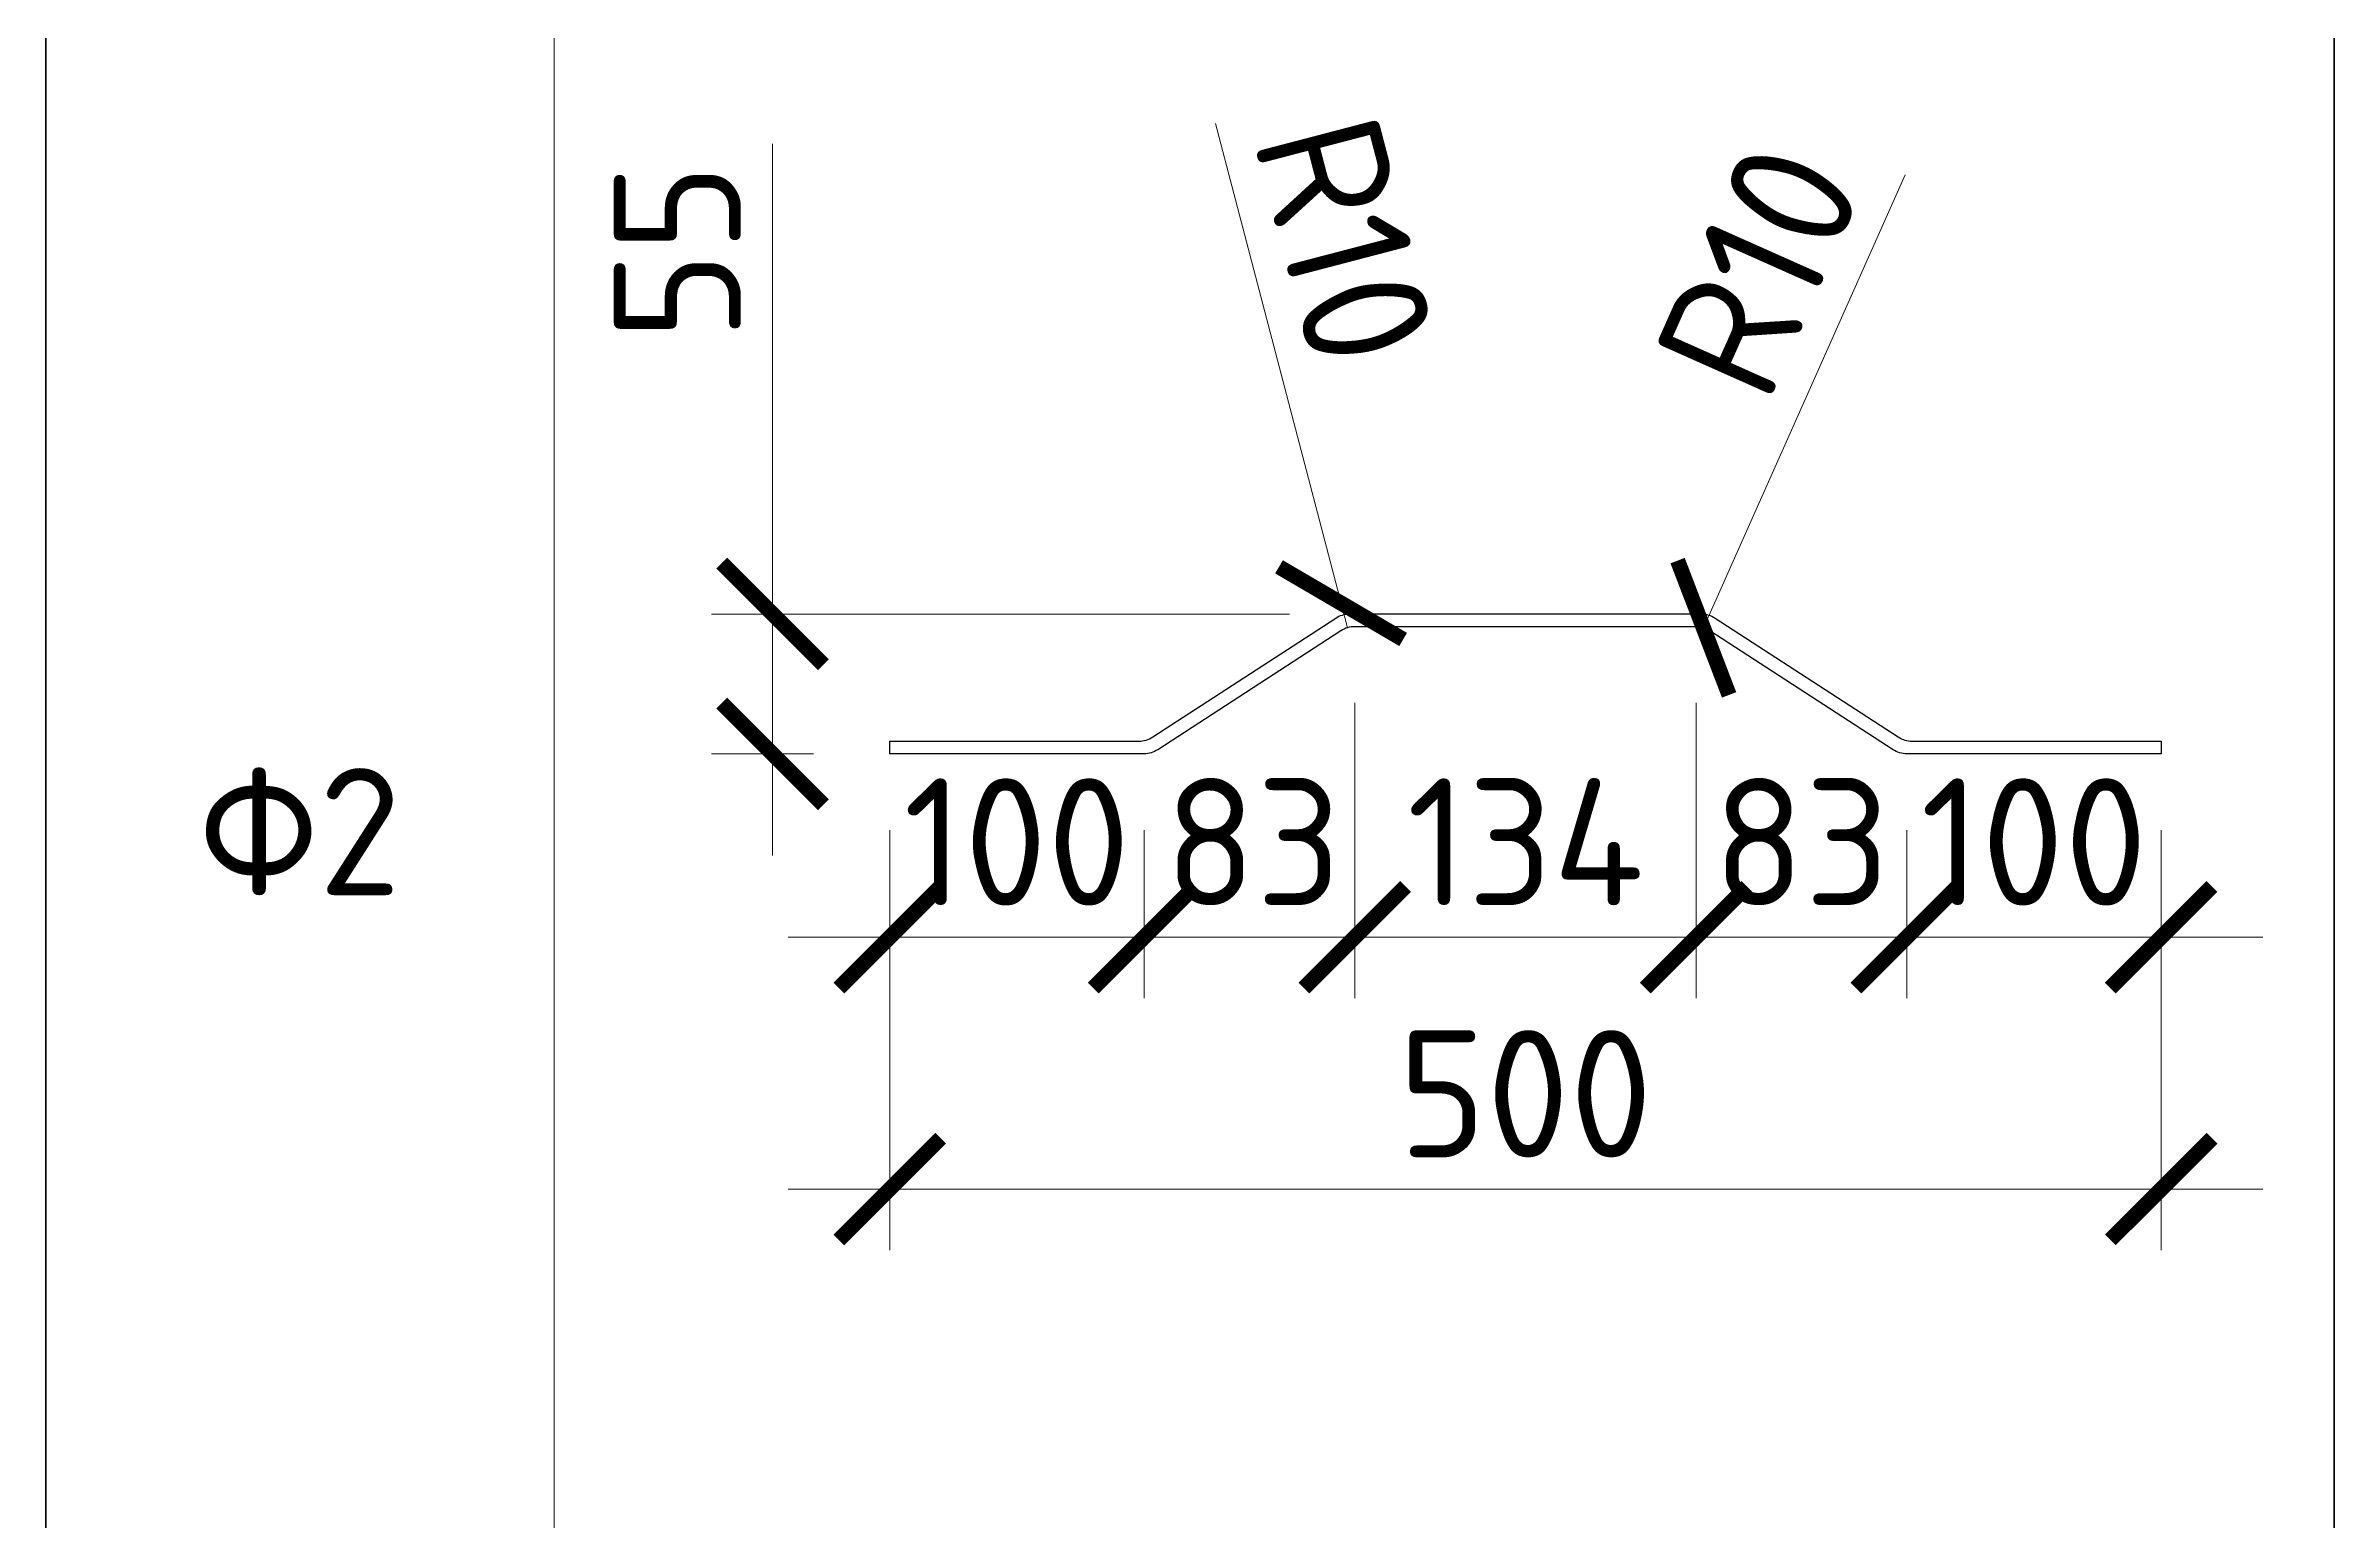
# Model space of a CAD drawing. Header units: millimetres. Extents: x -65574 to 111613, y -106550 to -50518.
# Drawn here: x 110592 to 111492, y -71926 to -71346 of the extents above; entities that cross this region are included whole.
import ezdxf

# ---------------------------------------------------------------- set-up
doc = ezdxf.new("R2010")
doc.units = ezdxf.units.MM
doc.layers.get('Defpoints').update_dxf_attribs({"color": 6})
doc.styles.add('GOST-2.304_Type-B', font='GOST Common.ttf')
doc.dimstyles.new('УРСТ', dxfattribs={"dimtxt": 2.5, "dimasz": 2, "dimexe": 1.2, "dimexo": 1.5, "dimtad": 1, "dimdec": 0, "dimrnd": 1, "dimtxsty": 'GOST-2.304_Type-B', "dimblk": 'ARCHTICK', "dimcen": 2, "dimdle": 2, "dimazin": 3, "dimtfac": 1, "dimtdec": 0, "dimtmove": 1, "dimatfit": 0, "dimldrblk": 'NONE', "dimlwd": 15, "dimlwe": 15, "dimarcsym": 0})

# ---------------------------------------------------------------- blocks, each defined once
blk = doc.blocks.new('*T36')
at = {"color": 7, "lineweight": 50, "transparency": 16777216}
for p, q in [((0, 0), (900, 0)), ((0, 0), (0, -6910)), ((900, 0), (900, -6910)), ((0, -6910), (900, -6910))]:
    blk.add_line(p, q, dxfattribs=at)
at = {"color": 7, "lineweight": 20, "transparency": 16777216}
for p, q in [((200, 0), (200, -6910)), ((0, -150), (900, -150)), ((0, -950), (900, -950)), ((0, -1750), (900, -1750)), ((0, -2750), (900, -2750)), ((0, -3550), (900, -3550)), ((200, -4350), (900, -4350)), ((0, -4990), (900, -4990))]:
    blk.add_line(p, q, dxfattribs=at)
at = {"color": 0, "lineweight": -2, "transparency": 16777216}
blk.add_line((0, -4350), (200, -4350), dxfattribs=at)
at = {"color": 7, "lineweight": 15, "transparency": 16777216}
blk.add_line((0, -5630), (900, -5630), dxfattribs=at)
at = {"color": 7, "lineweight": -2, "transparency": 16777216}
blk.add_line((0, -6270), (900, -6270), dxfattribs=at)
at = {"transparency": 16777216, "attachment_point": 5, "style": 'GOST-2.304_Type-B'}
for s, insert, char_height, width in [('Поз.', (100, -75), 50, 199.4), ('{\\H20x;Эскиз}', (550, -75), 2.5, 699.4), ('{\\H0.28571x;11}', (100, -550), 175, 199.4), ('12', (100, -1350), 50, 199.4), ('{\\H0.28571x;13}', (100, -2250), 175, 199.4), ('14', (100, -3150), 50, 199.4), ('{\\H0.28571x;15}', (100, -3950), 175, 199.4), ('Ф1', (100, -4670), 50, 199.4), ('Ф2', (100, -5310), 50, 199.4), ('Ф3', (100, -5950), 50, 199.4), ('Ф4', (100, -6590), 50, 199.4)]:
    blk.add_mtext(s, dxfattribs=dict(at, insert=insert, char_height=char_height, width=width))
blk = doc.blocks.new('_ArchTick')
at = {"color": 0, "linetype": 'ByBlock', "const_width": 0.15}
blk.add_lwpolyline([(-0.5, -0.5), (0.5, 0.5)], dxfattribs=at)
blk = doc.blocks.new('*D48')
at = {"color": 0, "lineweight": 15, "transparency": 16777216}
for p, q in [((110924.36, -71654.29), (110924.36, -71720.44)), ((111024.35, -71654.29), (111024.35, -71720.44)), ((110884.36, -71696.44), (111064.35, -71696.44))]:
    blk.add_line(p, q, dxfattribs=at)
at = {"layer": 'Defpoints', "color": 0, "lineweight": -2, "transparency": 16777216}
for p in [(110924.36, -71624.29), (111024.35, -71624.29), (111024.35, -71696.44)]:
    blk.add_point(p, dxfattribs=at)
at = {"color": 0, "lineweight": 15, "transparency": 16777216, "xscale": 40, "yscale": 40, "zscale": 40, "rotation": 180}
blk.add_blockref('_ArchTick', (110924.36, -71696.44), dxfattribs=at)
at = {"color": 0, "lineweight": 15, "transparency": 16777216, "xscale": 40, "yscale": 40, "zscale": 40}
blk.add_blockref('_ArchTick', (111024.35, -71696.44), dxfattribs=at)
at = {"color": 0, "lineweight": 15, "transparency": 16777216, "insert": (110974.36, -71658.94), "char_height": 50, "attachment_point": 5, "style": 'GOST-2.304_Type-B'}
blk.add_mtext('\\A1;100', dxfattribs=at)
blk = doc.blocks.new('_None')
blk = doc.blocks.new('*D49')
at = {"color": 0, "lineweight": 15, "transparency": 16777216}
for p, q in [((111107.22, -71604.29), (111107.22, -71720.44)), ((111024.35, -71654.29), (111024.35, -71720.44)), ((110984.35, -71696.44), (111147.22, -71696.44))]:
    blk.add_line(p, q, dxfattribs=at)
at = {"layer": 'Defpoints', "color": 0, "lineweight": -2, "transparency": 16777216}
for p in [(111107.22, -71574.29), (111024.35, -71624.29), (111107.22, -71696.44)]:
    blk.add_point(p, dxfattribs=at)
at = {"color": 0, "lineweight": 15, "transparency": 16777216, "xscale": 40, "yscale": 40, "zscale": 40, "rotation": 180}
blk.add_blockref('_ArchTick', (111024.35, -71696.44), dxfattribs=at)
at = {"color": 0, "lineweight": 15, "transparency": 16777216, "xscale": 40, "yscale": 40, "zscale": 40}
blk.add_blockref('_ArchTick', (111107.22, -71696.44), dxfattribs=at)
at = {"color": 0, "lineweight": 15, "transparency": 16777216, "insert": (111067.22, -71658.94), "char_height": 50, "attachment_point": 5, "style": 'GOST-2.304_Type-B'}
blk.add_mtext('\\A1;83', dxfattribs=at)
blk = doc.blocks.new('*D50')
at = {"color": 0, "lineweight": 15, "transparency": 16777216}
for p, q in [((111107.22, -71604.29), (111107.22, -71720.44)), ((111241.49, -71604.29), (111241.49, -71720.44)), ((111067.22, -71696.44), (111281.49, -71696.44))]:
    blk.add_line(p, q, dxfattribs=at)
at = {"layer": 'Defpoints', "color": 0, "lineweight": -2, "transparency": 16777216}
for p in [(111107.22, -71574.29), (111241.49, -71574.29), (111241.49, -71696.44)]:
    blk.add_point(p, dxfattribs=at)
at = {"color": 0, "lineweight": 15, "transparency": 16777216, "xscale": 40, "yscale": 40, "zscale": 40, "rotation": 180}
blk.add_blockref('_ArchTick', (111107.22, -71696.44), dxfattribs=at)
at = {"color": 0, "lineweight": 15, "transparency": 16777216, "xscale": 40, "yscale": 40, "zscale": 40}
blk.add_blockref('_ArchTick', (111241.49, -71696.44), dxfattribs=at)
at = {"color": 0, "lineweight": 15, "transparency": 16777216, "insert": (111174.36, -71658.94), "char_height": 50, "attachment_point": 5, "style": 'GOST-2.304_Type-B'}
blk.add_mtext('\\A1;134', dxfattribs=at)
blk = doc.blocks.new('*D51')
at = {"color": 0, "lineweight": 15, "transparency": 16777216}
for p, q in [((111241.49, -71604.29), (111241.49, -71720.44)), ((111324.36, -71654.29), (111324.36, -71720.44)), ((111201.49, -71696.44), (111364.36, -71696.44))]:
    blk.add_line(p, q, dxfattribs=at)
at = {"layer": 'Defpoints', "color": 0, "lineweight": -2, "transparency": 16777216}
for p in [(111241.49, -71574.29), (111324.36, -71624.29), (111324.36, -71696.44)]:
    blk.add_point(p, dxfattribs=at)
at = {"color": 0, "lineweight": 15, "transparency": 16777216, "xscale": 40, "yscale": 40, "zscale": 40, "rotation": 180}
blk.add_blockref('_ArchTick', (111241.49, -71696.44), dxfattribs=at)
at = {"color": 0, "lineweight": 15, "transparency": 16777216, "xscale": 40, "yscale": 40, "zscale": 40}
blk.add_blockref('_ArchTick', (111324.36, -71696.44), dxfattribs=at)
at = {"color": 0, "lineweight": 15, "transparency": 16777216, "insert": (111282.92, -71658.94), "char_height": 50, "attachment_point": 5, "style": 'GOST-2.304_Type-B'}
blk.add_mtext('\\A1;83', dxfattribs=at)
blk = doc.blocks.new('*D52')
at = {"color": 0, "lineweight": 15, "transparency": 16777216}
for p, q in [((111324.36, -71654.29), (111324.36, -71720.44)), ((111424.36, -71654.29), (111424.36, -71720.44)), ((111284.36, -71696.44), (111464.36, -71696.44))]:
    blk.add_line(p, q, dxfattribs=at)
at = {"layer": 'Defpoints', "color": 0, "lineweight": -2, "transparency": 16777216}
for p in [(111324.36, -71624.29), (111424.36, -71624.29), (111424.36, -71696.44)]:
    blk.add_point(p, dxfattribs=at)
at = {"color": 0, "lineweight": 15, "transparency": 16777216, "xscale": 40, "yscale": 40, "zscale": 40, "rotation": 180}
blk.add_blockref('_ArchTick', (111324.36, -71696.44), dxfattribs=at)
at = {"color": 0, "lineweight": 15, "transparency": 16777216, "xscale": 40, "yscale": 40, "zscale": 40}
blk.add_blockref('_ArchTick', (111424.36, -71696.44), dxfattribs=at)
at = {"color": 0, "lineweight": 15, "transparency": 16777216, "insert": (111374.36, -71658.94), "char_height": 50, "attachment_point": 5, "style": 'GOST-2.304_Type-B'}
blk.add_mtext('\\A1;100', dxfattribs=at)
blk = doc.blocks.new('*D53')
at = {"color": 0, "lineweight": 15, "transparency": 16777216}
for p, q in [((110924.36, -71654.29), (110924.36, -71819.5)), ((111424.36, -71654.29), (111424.36, -71819.5)), ((110884.36, -71795.5), (111464.36, -71795.5))]:
    blk.add_line(p, q, dxfattribs=at)
at = {"layer": 'Defpoints', "color": 0, "lineweight": -2, "transparency": 16777216}
for p in [(110924.36, -71624.29), (111424.36, -71624.29), (111424.36, -71795.5)]:
    blk.add_point(p, dxfattribs=at)
at = {"color": 0, "lineweight": 15, "transparency": 16777216, "xscale": 40, "yscale": 40, "zscale": 40, "rotation": 180}
blk.add_blockref('_ArchTick', (110924.36, -71795.5), dxfattribs=at)
at = {"color": 0, "lineweight": 15, "transparency": 16777216, "xscale": 40, "yscale": 40, "zscale": 40}
blk.add_blockref('_ArchTick', (111424.36, -71795.5), dxfattribs=at)
at = {"color": 0, "lineweight": 15, "transparency": 16777216, "insert": (111174.36, -71758), "char_height": 50, "attachment_point": 5, "style": 'GOST-2.304_Type-B'}
blk.add_mtext('\\A1;500', dxfattribs=at)
blk = doc.blocks.new('*D54')
at = {"color": 0, "lineweight": 15, "transparency": 16777216}
for p, q in [((110878.27, -71384.34), (110878.27, -71569.29)), ((110878.27, -71569.29), (110878.27, -71529.29)), ((111081.6, -71569.29), (110854.27, -71569.29)), ((110878.27, -71569.29), (110878.27, -71624.29)), ((110878.27, -71569.29), (110878.27, -71624.29)), ((110894.36, -71624.29), (110854.27, -71624.29)), ((110878.27, -71624.29), (110878.27, -71664.29))]:
    blk.add_line(p, q, dxfattribs=at)
at = {"layer": 'Defpoints', "color": 0, "lineweight": -2, "transparency": 16777216}
for p in [(111111.6, -71569.29), (110878.27, -71624.29), (110924.36, -71624.29)]:
    blk.add_point(p, dxfattribs=at)
at = {"color": 0, "lineweight": 15, "transparency": 16777216, "xscale": 40, "yscale": 40, "zscale": 40}
for p, rotation in [((110878.27, -71569.29), 270), ((110878.27, -71624.29), 90)]:
    blk.add_blockref('_ArchTick', p, dxfattribs=dict(at, rotation=rotation))
at = {"color": 0, "lineweight": 15, "transparency": 16777216, "insert": (110840.77, -71426.84), "char_height": 50, "attachment_point": 5, "rotation": 90, "style": 'GOST-2.304_Type-B'}
blk.add_mtext('\\A1;55', dxfattribs=at)
blk = doc.blocks.new('*D55')
at = {"color": 0, "lineweight": 15, "transparency": 16777216}
blk.add_line((111323.72, -71396.59), (111244.33, -71574.7), dxfattribs=at)
at = {"layer": 'Defpoints', "color": 0, "lineweight": -2, "transparency": 16777216}
for p in [(111248.4, -71565.56), (111244.33, -71574.7)]:
    blk.add_point(p, dxfattribs=at)
at = {"color": 0, "lineweight": 15, "transparency": 16777216, "xscale": 40, "yscale": 40, "zscale": 40, "rotation": 245.9743672828913}
blk.add_blockref('_ArchTick', (111244.33, -71574.7), dxfattribs=at)
at = {"color": 0, "lineweight": 15, "transparency": 16777216, "insert": (111266.06, -71433.84), "char_height": 50, "attachment_point": 5, "rotation": 65.97437, "style": 'GOST-2.304_Type-B'}
blk.add_mtext('\\A1;R10', dxfattribs=at)
blk = doc.blocks.new('*D56')
at = {"color": 0, "lineweight": 15, "transparency": 16777216}
for p in [(111052.5, -71376.37), (111104.38, -71574.7)]:
    blk.add_line(p, (111101.85, -71565.02), dxfattribs=at)
at = {"layer": 'Defpoints', "color": 0, "lineweight": -2, "transparency": 16777216}
for p in [(111101.85, -71565.02), (111104.38, -71574.7)]:
    blk.add_point(p, dxfattribs=at)
at = {"color": 0, "lineweight": 15, "transparency": 16777216, "xscale": 40, "yscale": 40, "zscale": 40, "rotation": 284.660519879294}
blk.add_blockref('_ArchTick', (111101.85, -71565.02), dxfattribs=at)
at = {"color": 0, "lineweight": 15, "transparency": 16777216, "insert": (111103.33, -71422.51), "char_height": 50, "attachment_point": 5, "rotation": 284.66052, "style": 'GOST-2.304_Type-B'}
blk.add_mtext('\\A1;R10', dxfattribs=at)
blk = doc.blocks.new('ф-3')
at = {"color": 2, "lineweight": -2}
blk.add_lwpolyline([(50719.5, -71227.4, 0.145063), (50721.12, -71221.95), (50721.12, -71152.79), (50721.12, -71083.63, 0.145063), (50719.5, -71078.18), (50672.73, -71006.2, -0.145063), (50671.12, -71000.75), (50671.12, -70902.79), (50666.12, -70902.79), (50666.12, -71002.78, 0.145063), (50667.73, -71008.23), (50714.5, -71080.21, -0.145063), (50716.12, -71085.66), (50716.12, -71152.79), (50716.12, -71219.92, -0.145063), (50714.5, -71225.37), (50667.73, -71297.35, 0.145063), (50666.12, -71302.8), (50666.12, -71402.79), (50671.12, -71402.79), (50671.12, -71304.83, -0.145063), (50672.73, -71299.38)], format="xyb", close=True, dxfattribs=at)

msp = doc.modelspace()

# ---------------------------------------------------------------- block references
msp.add_blockref('*T36', (110592.44, -66344.92))
at = {"lineweight": -2, "xscale": -1, "rotation": 270}
msp.add_blockref('ф-3', (182327.15, -122290.4), dxfattribs=at)

# ---------------------------------------------------------------- dimensions: what is measured, and where the dimension line sits
at = {"color": 0, "lineweight": 15}
dim = msp.add_radius_dim(center=(111104.38, -71574.7), mpoint=(111101.85, -71565.02), dimstyle='УРСТ', override={"dimscale": 0}, dxfattribs=at)
dim.commit()
dim.dimension.update_dxf_attribs({"geometry": '*D56', "text_midpoint": (111103.33, -71422.51)})
dim = msp.add_radius_dim(center=(111248.4, -71565.56), mpoint=(111244.33, -71574.7), dimstyle='УРСТ', override={"dimscale": 0}, dxfattribs=at)
dim.commit()
dim.dimension.update_dxf_attribs({"geometry": '*D55', "text_midpoint": (111300.31, -71449.11), "dimtype": 164})
dim = msp.add_linear_dim(base=(110878.27, -71624.29), p1=(111111.6, -71569.29), p2=(110924.36, -71624.29), angle=90, dimstyle='УРСТ', override={"dimscale": 0}, dxfattribs=at)
dim.commit()
dim.dimension.update_dxf_attribs({"geometry": '*D54', "text_midpoint": (110879.81, -71426.84), "dimtype": 160})
for base, p1, p2, picture, middle in [((111107.22, -71696.44), (111024.35, -71624.29), (111107.22, -71574.29), '*D49', (111067.22, -71696.44)), ((111324.36, -71696.44), (111241.49, -71574.29), (111324.36, -71624.29), '*D51', (111282.92, -71696.44)), ((111024.35, -71696.44), (110924.36, -71624.29), (111024.35, -71624.29), '*D48', (110974.36, -71696.44)), ((111424.36, -71696.44), (111324.36, -71624.29), (111424.36, -71624.29), '*D52', (111374.36, -71696.44))]:
    dim = msp.add_linear_dim(base=base, p1=p1, p2=p2, dimstyle='УРСТ', override={"dimscale": 0}, dxfattribs=at)
    dim.commit()
    dim.dimension.update_dxf_attribs({"geometry": picture, "text_midpoint": middle, "dimtype": 160})
for base, p1, p2, picture, middle in [((111241.49, -71696.44), (111107.22, -71574.29), (111241.49, -71574.29), '*D50', (111174.36, -71658.94)), ((111424.36, -71795.5), (110924.36, -71624.29), (111424.36, -71624.29), '*D53', (111174.36, -71758))]:
    dim = msp.add_linear_dim(base=base, p1=p1, p2=p2, dimstyle='УРСТ', override={"dimscale": 0}, dxfattribs=at)
    dim.commit()
    dim.dimension.update_dxf_attribs({"geometry": picture, "text_midpoint": middle})

doc.saveas('drawing.dxf')
